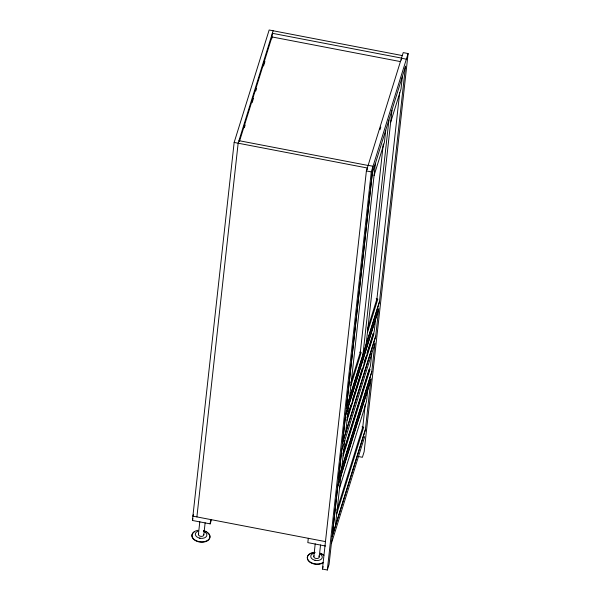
<?xml version="1.0" encoding="UTF-8"?>
<svg xmlns="http://www.w3.org/2000/svg" width="600" height="600" viewBox="0 0 600 600"><rect width="100%" height="100%" fill="white"/><g stroke="black" fill="none" stroke-linecap="round" stroke-linejoin="round"><path stroke-width="0.9" d="M211.545 519.487L210.18 523.875L192.42 520.47L234.157 142.433L269.153 30L402.308 55.568M196.897 516.908L238.155 143.197L273.15 30.765M205.14 522.787L203.76 535.17A2.723 1.748 6.3 0 1 200.873 536.347A2.723 1.748 6.3 0 1 198.397 534.518L199.815 521.678M210.18 523.875L210.653 519.548M271.748 38.873L272.362 33.3L401.52 58.095L401.272 60.097M308.303 538.298L307.822 542.625L325.575 546.03M320.543 544.95L319.163 557.325A2.723 1.748 6.3 0 1 316.275 558.502A2.723 1.748 6.3 0 1 313.8 556.673L315.218 543.832M368.145 165.322L373.028 166.26L329.07 564.375L327.322 570L322.44 569.062L366.39 170.947L403.222 52.613L408.105 53.55L364.155 451.665L362.407 457.29L357.525 456.353M367.11 169.852L367.312 168L234.157 142.433M327.322 570L371.272 171.885L408.105 53.55M335.377 525.908L340.882 476.055M341.76 468.09L344.82 440.4M345.697 432.435L348.645 405.78M349.522 397.815L375.397 163.447M383.31 144.015L360.315 352.29L350.79 382.905M385.74 130.208L384.405 142.328L374.062 175.56M388.935 119.948L362.933 354.743L346.462 407.655L372.337 173.288L405.592 66.097M366.12 344.483L391.995 110.115M365.303 404.175L362.775 427.043L336.945 510.045M399.705 92.543L376.92 298.957L367.388 329.572M367.83 389.482L366.495 401.595L339.548 488.168M371.767 353.827L370.433 365.94L343.485 452.513M375.593 319.207L374.25 331.32L347.303 417.893M402.345 76.875L401.002 88.988L390.66 122.227M374.827 343.987L371.775 371.678L338.7 477.93L341.76 450.232L375.015 343.043M405.405 67.035L379.53 301.403L363.06 354.315M198.397 534.518L198.465 534.067A2.723 1.748 6.3 0 1 198.705 533.655M313.8 556.673L313.86 556.222A2.723 1.748 6.3 0 1 314.1 555.81M239.377 141.623L271.957 36.93L400.2 61.552M244.32 127.733L245.16 125.047M252.12 102.683L253.515 98.205M255.743 91.05L256.575 88.365M263.535 65.992L264.93 61.523M193.455 514.357L192.9 516.143L325.163 541.537M192.42 520.47L192.968 518.715M379.95 129.735L380.79 127.05M350.858 385.702L361.207 352.462L359.58 352.147M367.462 332.362L377.805 299.13L376.178 298.815M346.275 408.592L379.605 301.5M345.51 415.515L378.84 308.43M346.98 417.472L350.873 404.978M352.538 399.623L355.043 391.59M355.597 389.805L362.265 368.385M363.93 363.03L365.873 356.782M366.983 353.212L373.095 333.577M347.04 420.315L373.987 333.743M342.45 443.213L375.78 336.12M342.772 454.02L369.157 369.233M343.103 455.978L370.05 369.405M338.513 478.868L371.843 371.782M337.748 485.798L371.077 378.705M336.72 513.787L363.668 427.215L362.04 426.9M332.13 536.685L365.46 429.592M322.44 569.062L323.19 566.655M331.365 543.607L364.695 436.515M199.567 538.17L199.995 538.215M314.97 560.325L315.39 560.37M401.475 58.238L406.357 59.175M238.942 140.67L368.1 165.465M366.39 170.947L371.272 171.885M203.7 534.255A2.723 1.748 6.3 0 1 203.82 534.72M203.475 530.565A9.082 5.827 6.3 0 1 208.417 539.805A9.082 5.827 6.3 0 1 193.748 539.077A9.082 5.827 6.3 0 1 198.03 530.295M207.442 532.717A9.082 5.827 6.3 0 1 207.375 540.862A9.082 5.827 6.3 0 1 194.767 540.24A9.082 5.827 6.3 0 1 194.108 532.065M203.438 530.895A9.082 5.827 6.3 0 1 206.257 531.975M203.663 531.428A5.812 3.728 6.3 0 1 205.785 537.127A5.812 3.728 6.3 0 1 196.935 536.94A5.812 3.728 6.3 0 1 197.888 531.3M318.803 555.982A2.723 1.748 6.3 0 1 319.222 556.875M323.168 562.455A9.082 5.827 6.3 0 1 308.43 560.475A9.082 5.827 6.3 0 1 314.97 552.308M320.347 553.178A9.082 5.827 6.3 0 1 323.873 555.398M323.13 562.793A9.082 5.827 6.3 0 1 308.392 560.812A9.082 5.827 6.3 0 1 314.933 552.638M321 553.808A9.082 5.827 6.3 0 1 323.37 555.293M320.317 554.205A5.812 3.728 6.3 0 1 320.145 559.92A5.812 3.728 6.3 0 1 311.438 558.248A5.812 3.728 6.3 0 1 314.64 553.11M337.822 485.895L332.317 535.74L365.392 429.495L370.89 379.642L337.822 485.895M345.577 415.612L342.638 442.275L375.705 336.022L378.653 309.368L345.577 415.612"/></g></svg>
